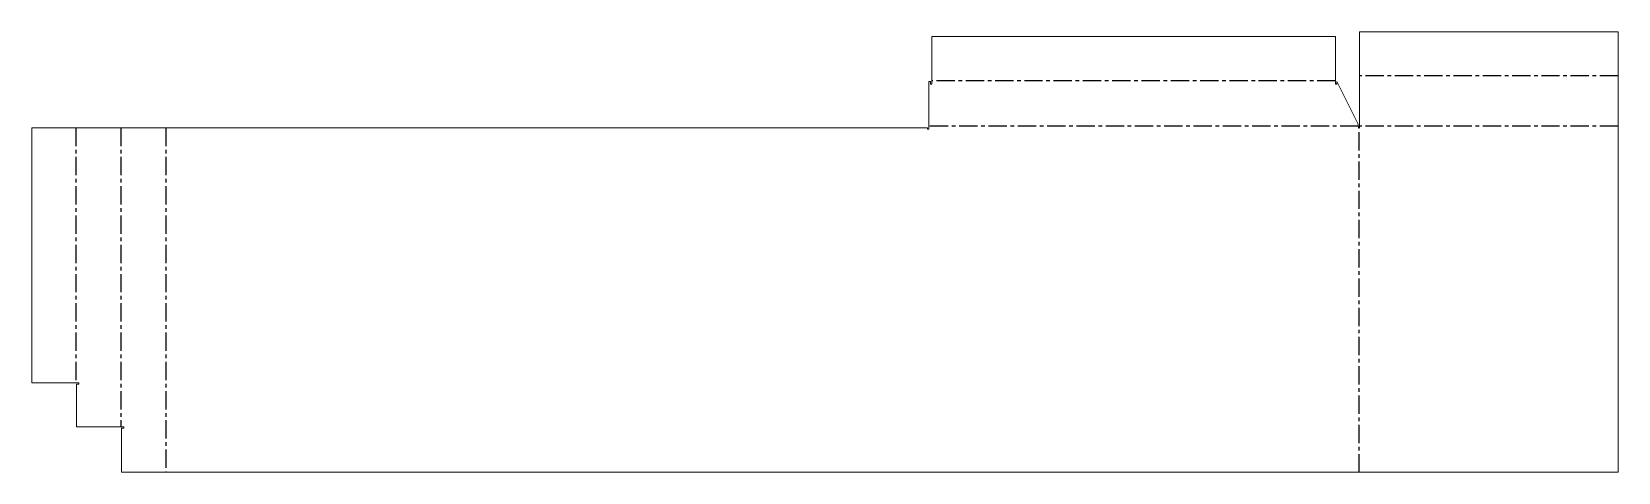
# Model space of a CAD drawing. Header units: millimetres. Extents: x -778 to 323, y -133 to 173.
import ezdxf

# ---------------------------------------------------------------- set-up
doc = ezdxf.new("R2010")
doc.units = ezdxf.units.MM
doc.linetypes.add('CENTERX2', pattern=[20.32, 12.7, -2.54, 2.54, -2.54])

msp = doc.modelspace()

# ---------------------------------------------------------------- linework, layer by layer
at = {"color": 7, "linetype": 'Continuous', "lineweight": 15}
for p, q in [((-153.3, 136.2), (-153.3, 169.2)), ((-153.3, 169.2), (126.8, 169.2)), ((126.8, 169.2), (126.8, 136.2)), ((143.5, 105.9), (143.5, 172.6)), ((143.5, 172.6), (322.9, 172.6)), ((322.9, 172.6), (322.9, -133.4)), ((-155.4, 137.9), (-155.4, 105)), ((-154.1, 137.9), (-155.4, 137.9)), ((-154.1, 137.9), (-154.1, 136.2)), ((-154.1, 136.2), (-153.3, 136.2)), ((126.8, 136.2), (127.6, 136.2)), ((127.6, 136.2), (127.6, 137.9)), ((127.8, 137.9), (127.6, 137.9)), ((142.4, 108.4), (127.8, 137.9)), ((-777.7, -71.3), (-777.7, 105.9)), ((-777.7, 105.9), (-156.3, 105.9)), ((-156.3, 105), (-156.3, 105.9)), ((-155.4, 105), (-156.3, 105)), ((142.4, 108.4), (142.8, 105.9)), ((142.8, 105.9), (143.5, 105.9)), ((-745, -71.3), (-777.7, -71.3)), ((-746.6, -72.2), (-746.6, -101.9)), ((-746.6, -72.2), (-745, -72.2)), ((-745, -72.2), (-745, -71.3)), ((-746.6, -101.9), (-713.8, -101.9)), ((-715.4, -102.8), (-715.4, -133.4)), ((-715.4, -102.8), (-713.8, -102.8)), ((-713.8, -102.8), (-713.8, -101.9)), ((-715.4, -133.4), (322.9, -133.4))]:
    msp.add_line(p, q, dxfattribs=at)
at = {"color": 7, "linetype": 'CENTERX2'}
for p, q in [((126.8, 138.4), (-153.3, 138.4)), ((322.9, 141.9), (143.5, 141.9)), ((-747.2, 105.9), (-747.2, -71.3)), ((-715.9, 105.9), (-715.9, -101.9)), ((-684.7, 105.9), (-684.7, -133.4)), ((142.6, 107.1), (-155.4, 107.1)), ((143.1, -133.4), (143.1, 105.9)), ((322.9, 107.1), (143.5, 107.1))]:
    msp.add_line(p, q, dxfattribs=at)

doc.saveas('drawing.dxf')
